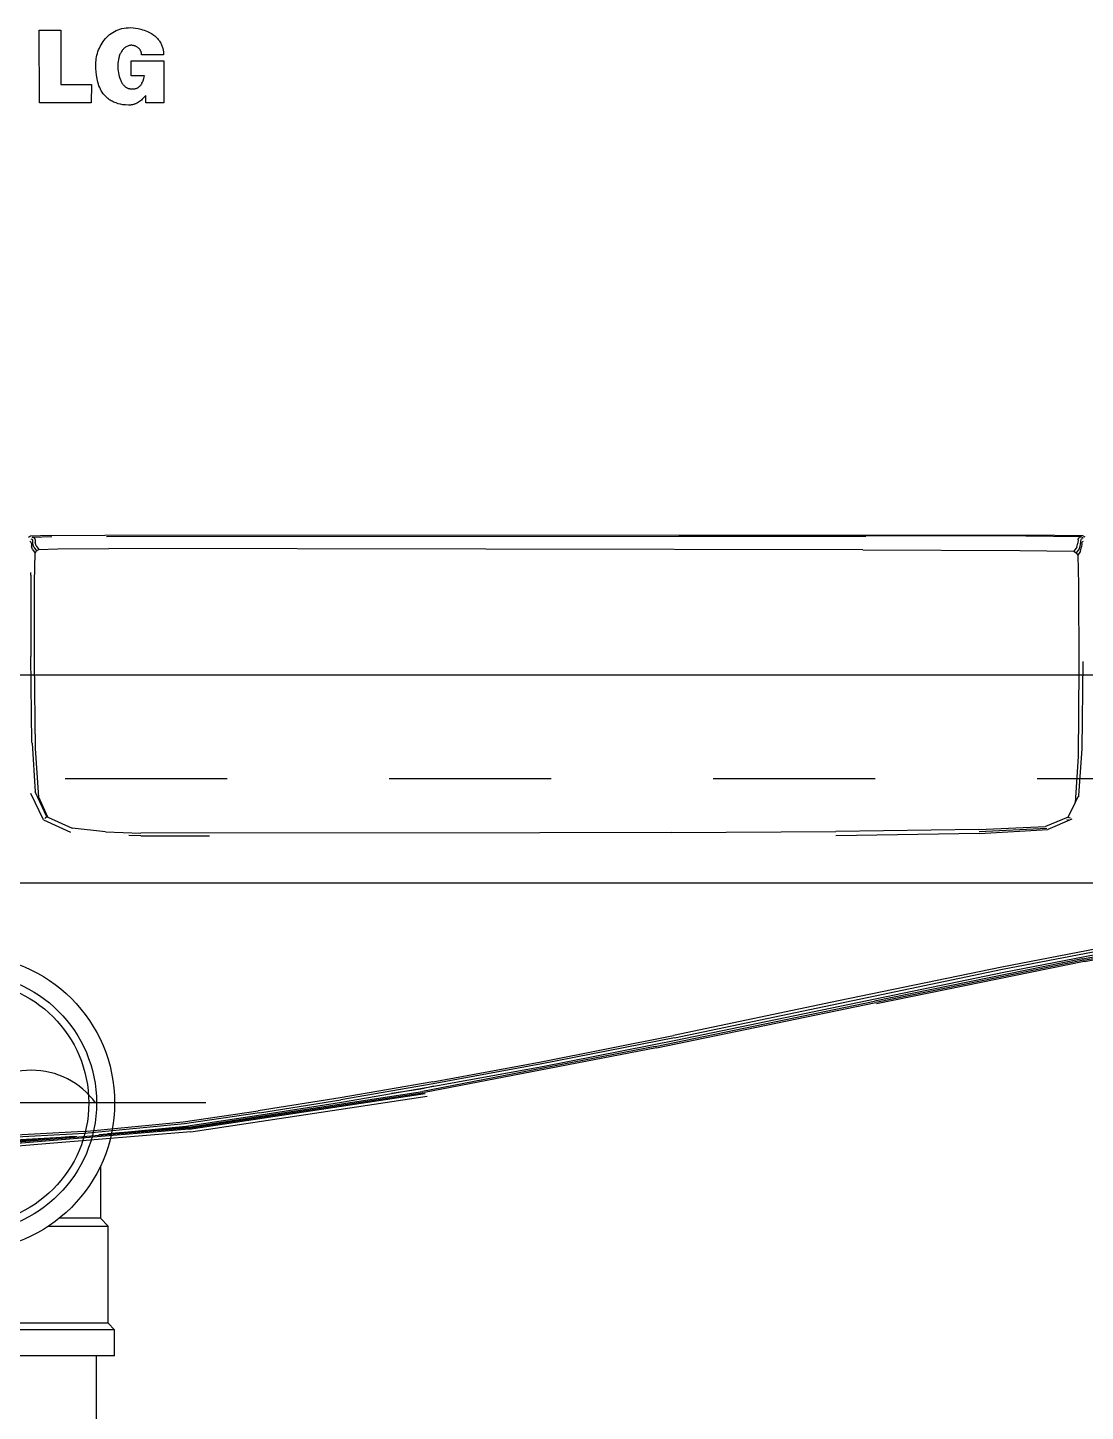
# Model space of a CAD drawing. Extents: x 41.9 to 126, y -21.3 to 38.1.
# Drawn here: x 95.065 to 95.718, y -12.669 to -11.815 of the extents above; entities that cross this region are included whole.
import ezdxf

# ---------------------------------------------------------------- set-up
doc = ezdxf.new("R2010")
doc.units = 0
for name, pattern in [('(_DASHED_)', [0.3, 0.2, -0.1]), ('AGUA_FRIA', [1000, 1000, 0]), ('DASHDOT2', [0.5, 0.25, -0.125, 0, -0.125]), ('ESGOTO_PRIMARIO', [1000, 1000, 0])]:
    doc.linetypes.add(name, pattern=pattern)
doc.layers.get('0').update_dxf_attribs({"linetype": 'CONTINUOUS'})
for name, color, linetype in [('ARQUITETURA_R07', 8, 'CONTINUOUS'), ('CONEXAO-PVC_SOLDAVEL_BRANCO', 84, 'CONTINUOUS'), ('LINHA_CENTRAL', 5, 'CONTINUOUS'), ('LINHA_EIXO', 8, 'DASHDOT2'), ('LISTAGEM_TEXTO', 7, 'CONTINUOUS'), ('TRACADO_INTERNO_CNX', 7, 'CONTINUOUS'), ('TUBO-PVC_SOLDAVEL_BRANCO', 84, 'CONTINUOUS'), ('TUBO-PVC_SOLDAVEL_MARROM', 162, 'CONTINUOUS')]:
    doc.layers.add(name, color=color, linetype=linetype)

# ---------------------------------------------------------------- blocks, each defined once
blk = doc.blocks.new('VISTAS')
at = {"layer": 'ARQUITETURA_R07'}
for p, q in [((0.22328, -0.32797), (0.22661, -0.32797)), ((0.22331, -0.33915), (0.22328, -0.32797)), ((0.22661, -0.32797), (0.2266, -0.33633)), ((0.23392, -0.32884), (0.23414, -0.32865)), ((0.23414, -0.32865), (0.23438, -0.32847)), ((0.23438, -0.32847), (0.23463, -0.3283)), ((0.23463, -0.3283), (0.23489, -0.32815)), ((0.23489, -0.32815), (0.23516, -0.32802)), ((0.23516, -0.32802), (0.23545, -0.3279)), ((0.23545, -0.3279), (0.23575, -0.32779)), ((0.23575, -0.32779), (0.23606, -0.32771)), ((0.23606, -0.32771), (0.23638, -0.32764)), ((0.23638, -0.32764), (0.23671, -0.3276)), ((0.23671, -0.3276), (0.23706, -0.32758)), ((0.23706, -0.32758), (0.23741, -0.32757)), ((0.23741, -0.32757), (0.23778, -0.3276)), ((0.23778, -0.3276), (0.23816, -0.32764)), ((0.23816, -0.32764), (0.23855, -0.32771)), ((0.23855, -0.32771), (0.23895, -0.32781)), ((0.23895, -0.32781), (0.23924, -0.32789)), ((0.23924, -0.32789), (0.23951, -0.32798)), ((0.23951, -0.32798), (0.23976, -0.32807)), ((0.23976, -0.32807), (0.24, -0.32817)), ((0.24, -0.32817), (0.24022, -0.32828)), ((0.24022, -0.32828), (0.24043, -0.32839)), ((0.24043, -0.32839), (0.24063, -0.3285)), ((0.24063, -0.3285), (0.24082, -0.32862)), ((0.24082, -0.32862), (0.24099, -0.32874)), ((0.24099, -0.32874), (0.24115, -0.32886)), ((0.23246, -0.331), (0.23257, -0.33074)), ((0.23257, -0.33074), (0.23269, -0.33048)), ((0.23269, -0.33048), (0.23283, -0.33022)), ((0.23283, -0.33022), (0.23298, -0.32997)), ((0.23298, -0.32997), (0.23314, -0.32973)), ((0.23314, -0.32973), (0.23332, -0.32949)), ((0.23332, -0.32949), (0.23351, -0.32926)), ((0.23351, -0.32926), (0.23371, -0.32905)), ((0.23371, -0.32905), (0.23392, -0.32884)), ((0.23623, -0.33093), (0.23615, -0.33102)), ((0.23632, -0.33084), (0.23623, -0.33093)), ((0.23641, -0.33075), (0.23632, -0.33084)), ((0.2365, -0.33067), (0.23641, -0.33075)), ((0.23661, -0.3306), (0.2365, -0.33067)), ((0.23671, -0.33054), (0.23661, -0.3306)), ((0.23682, -0.33048), (0.23671, -0.33054)), ((0.23694, -0.33042), (0.23682, -0.33048)), ((0.23706, -0.33038), (0.23694, -0.33042)), ((0.23718, -0.33034), (0.23706, -0.33038)), ((0.23726, -0.33032), (0.23718, -0.33034)), ((0.23735, -0.33031), (0.23726, -0.33032)), ((0.23743, -0.3303), (0.23735, -0.33031)), ((0.23752, -0.3303), (0.23743, -0.3303)), ((0.2376, -0.3303), (0.23752, -0.3303)), ((0.23769, -0.33031), (0.2376, -0.3303)), ((0.23778, -0.33032), (0.23769, -0.33031)), ((0.23786, -0.33034), (0.23778, -0.33032)), ((0.23795, -0.33036), (0.23786, -0.33034)), ((0.23803, -0.33039), (0.23795, -0.33036)), ((0.23811, -0.33042), (0.23803, -0.33039)), ((0.23819, -0.33045), (0.23811, -0.33042)), ((0.23827, -0.33049), (0.23819, -0.33045)), ((0.23835, -0.33053), (0.23827, -0.33049)), ((0.23843, -0.33058), (0.23835, -0.33053)), ((0.2385, -0.33063), (0.23843, -0.33058)), ((0.23857, -0.33068), (0.2385, -0.33063)), ((0.23863, -0.33074), (0.23857, -0.33068)), ((0.2387, -0.3308), (0.23863, -0.33074)), ((0.23875, -0.33086), (0.2387, -0.3308)), ((0.23881, -0.33092), (0.23875, -0.33086)), ((0.23886, -0.33099), (0.23881, -0.33092)), ((0.24115, -0.32886), (0.24129, -0.32899)), ((0.24129, -0.32899), (0.24143, -0.32912)), ((0.24143, -0.32912), (0.24156, -0.32926)), ((0.24156, -0.32926), (0.24167, -0.32939)), ((0.24167, -0.32939), (0.24178, -0.32953)), ((0.24178, -0.32953), (0.24187, -0.32967)), ((0.24187, -0.32967), (0.24196, -0.32981)), ((0.24196, -0.32981), (0.24204, -0.32995)), ((0.24204, -0.32995), (0.24211, -0.33008)), ((0.24211, -0.33008), (0.24217, -0.33022)), ((0.24217, -0.33022), (0.24223, -0.33036)), ((0.24223, -0.33036), (0.24227, -0.3305)), ((0.24227, -0.3305), (0.24232, -0.33064)), ((0.24232, -0.33064), (0.24235, -0.33077)), ((0.24235, -0.33077), (0.24241, -0.33104)), ((0.23203, -0.33337), (0.23205, -0.33291)), ((0.23205, -0.33291), (0.23207, -0.33264)), ((0.23207, -0.33264), (0.2321, -0.33237)), ((0.2321, -0.33237), (0.23214, -0.33209)), ((0.23214, -0.33209), (0.2322, -0.33182)), ((0.2322, -0.33182), (0.23228, -0.33155)), ((0.23228, -0.33155), (0.23236, -0.33127)), ((0.23236, -0.33127), (0.23246, -0.331)), ((0.23543, -0.33307), (0.23541, -0.33336)), ((0.23546, -0.33278), (0.23543, -0.33307)), ((0.23551, -0.33249), (0.23546, -0.33278)), ((0.23557, -0.33222), (0.23551, -0.33249)), ((0.23561, -0.33208), (0.23557, -0.33222)), ((0.23565, -0.33195), (0.23561, -0.33208)), ((0.2357, -0.33182), (0.23565, -0.33195)), ((0.23575, -0.33169), (0.2357, -0.33182)), ((0.23581, -0.33157), (0.23575, -0.33169)), ((0.23586, -0.33145), (0.23581, -0.33157)), ((0.23593, -0.33134), (0.23586, -0.33145)), ((0.236, -0.33123), (0.23593, -0.33134)), ((0.23607, -0.33112), (0.236, -0.33123)), ((0.23615, -0.33102), (0.23607, -0.33112)), ((0.23747, -0.335), (0.23748, -0.33268)), ((0.23748, -0.33268), (0.24253, -0.33268)), ((0.2389, -0.33106), (0.23886, -0.33099)), ((0.23894, -0.33113), (0.2389, -0.33106)), ((0.23896, -0.33116), (0.23894, -0.33113)), ((0.23898, -0.3312), (0.23896, -0.33116)), ((0.239, -0.33124), (0.23898, -0.3312)), ((0.23901, -0.33127), (0.239, -0.33124)), ((0.23902, -0.33131), (0.23901, -0.33127)), ((0.23903, -0.33135), (0.23902, -0.33131)), ((0.23904, -0.33139), (0.23903, -0.33135)), ((0.23905, -0.33143), (0.23904, -0.33139)), ((0.23906, -0.33147), (0.23905, -0.33143)), ((0.23906, -0.33151), (0.23906, -0.33147)), ((0.23907, -0.33155), (0.23906, -0.33151)), ((0.23906, -0.33171), (0.23907, -0.33167)), ((0.23906, -0.33175), (0.23906, -0.33171)), ((0.24248, -0.33175), (0.23906, -0.33175)), ((0.23907, -0.33159), (0.23907, -0.33155)), ((0.23907, -0.33163), (0.23907, -0.33159)), ((0.23907, -0.33167), (0.23907, -0.33163)), ((0.24241, -0.33104), (0.24245, -0.33129)), ((0.24245, -0.33129), (0.24247, -0.33153)), ((0.24247, -0.33153), (0.24248, -0.33175)), ((0.24253, -0.33268), (0.24253, -0.33919)), ((0.23204, -0.33386), (0.23203, -0.33337)), ((0.23206, -0.33438), (0.23204, -0.33386)), ((0.23212, -0.33492), (0.23206, -0.33438)), ((0.23221, -0.33546), (0.23212, -0.33492)), ((0.23541, -0.33336), (0.23541, -0.33366)), ((0.23541, -0.33366), (0.23543, -0.33396)), ((0.23543, -0.33396), (0.23546, -0.33425)), ((0.23546, -0.33425), (0.2355, -0.33454)), ((0.2355, -0.33454), (0.23556, -0.33483)), ((0.23556, -0.33483), (0.23563, -0.3351)), ((0.23563, -0.3351), (0.23571, -0.33537)), ((0.23956, -0.335), (0.23747, -0.335)), ((0.23944, -0.33541), (0.23956, -0.335)), ((0.2266, -0.33633), (0.23134, -0.33633)), ((0.23134, -0.33633), (0.23133, -0.33915)), ((0.23227, -0.33573), (0.23221, -0.33546)), ((0.23234, -0.336), (0.23227, -0.33573)), ((0.23242, -0.33627), (0.23234, -0.336)), ((0.23251, -0.33654), (0.23242, -0.33627)), ((0.23262, -0.3368), (0.23251, -0.33654)), ((0.23274, -0.33705), (0.23262, -0.3368)), ((0.23287, -0.3373), (0.23274, -0.33705)), ((0.23302, -0.33755), (0.23287, -0.3373)), ((0.23571, -0.33537), (0.23581, -0.33562)), ((0.23581, -0.33562), (0.23586, -0.33574)), ((0.23586, -0.33574), (0.23592, -0.33586)), ((0.23592, -0.33586), (0.23598, -0.33597)), ((0.23598, -0.33597), (0.23604, -0.33608)), ((0.23604, -0.33608), (0.23611, -0.33618)), ((0.23611, -0.33618), (0.23618, -0.33628)), ((0.23618, -0.33628), (0.23625, -0.33638)), ((0.23625, -0.33638), (0.23633, -0.33646)), ((0.23633, -0.33646), (0.2364, -0.33655)), ((0.2364, -0.33655), (0.23649, -0.33662)), ((0.23649, -0.33662), (0.23657, -0.33669)), ((0.23657, -0.33669), (0.23665, -0.33676)), ((0.23665, -0.33676), (0.23674, -0.33681)), ((0.23674, -0.33681), (0.23679, -0.33684)), ((0.23679, -0.33684), (0.23684, -0.33686)), ((0.23684, -0.33686), (0.23688, -0.33688)), ((0.23688, -0.33688), (0.23693, -0.3369)), ((0.23693, -0.3369), (0.23698, -0.33692)), ((0.23698, -0.33692), (0.23703, -0.33694)), ((0.23703, -0.33694), (0.23708, -0.33695)), ((0.23708, -0.33695), (0.23713, -0.33697)), ((0.23713, -0.33697), (0.23718, -0.33698)), ((0.23718, -0.33698), (0.23723, -0.33698)), ((0.23723, -0.33698), (0.23728, -0.33699)), ((0.23728, -0.33699), (0.23733, -0.33699)), ((0.23733, -0.33699), (0.23738, -0.337)), ((0.23738, -0.337), (0.23744, -0.337)), ((0.23744, -0.337), (0.23757, -0.33701)), ((0.23757, -0.33701), (0.23771, -0.33701)), ((0.23771, -0.33701), (0.23783, -0.33701)), ((0.23783, -0.33701), (0.23795, -0.337)), ((0.23795, -0.337), (0.23806, -0.33699)), ((0.23806, -0.33699), (0.23816, -0.33697)), ((0.23816, -0.33697), (0.23826, -0.33694)), ((0.23826, -0.33694), (0.23836, -0.33691)), ((0.23836, -0.33691), (0.2384, -0.33689)), ((0.2384, -0.33689), (0.23845, -0.33687)), ((0.23845, -0.33687), (0.23849, -0.33685)), ((0.23849, -0.33685), (0.23853, -0.33683)), ((0.23853, -0.33683), (0.23857, -0.3368)), ((0.23857, -0.3368), (0.23861, -0.33678)), ((0.23861, -0.33678), (0.23868, -0.33672)), ((0.23868, -0.33672), (0.23876, -0.33667)), ((0.23876, -0.33667), (0.23882, -0.3366)), ((0.23882, -0.3366), (0.23888, -0.33654)), ((0.23888, -0.33654), (0.23894, -0.33647)), ((0.23894, -0.33647), (0.239, -0.33639)), ((0.239, -0.33639), (0.23905, -0.33632)), ((0.23905, -0.33632), (0.2391, -0.33624)), ((0.2391, -0.33624), (0.23915, -0.33615)), ((0.23915, -0.33615), (0.23923, -0.33598)), ((0.23923, -0.33598), (0.23931, -0.33579)), ((0.23931, -0.33579), (0.23944, -0.33541)), ((0.23133, -0.33915), (0.22331, -0.33915)), ((0.23318, -0.33778), (0.23302, -0.33755)), ((0.23336, -0.338), (0.23318, -0.33778)), ((0.23346, -0.33811), (0.23336, -0.338)), ((0.23356, -0.33821), (0.23346, -0.33811)), ((0.23366, -0.33832), (0.23356, -0.33821)), ((0.23377, -0.33841), (0.23366, -0.33832)), ((0.23389, -0.33851), (0.23377, -0.33841)), ((0.23402, -0.33862), (0.23389, -0.33851)), ((0.23402, -0.33862), (0.23405, -0.33864)), ((0.23413, -0.33869), (0.23405, -0.33864)), ((0.23426, -0.33878), (0.23413, -0.33869)), ((0.23439, -0.33886), (0.23426, -0.33878)), ((0.23453, -0.33893), (0.23439, -0.33886)), ((0.23468, -0.33901), (0.23453, -0.33893)), ((0.23482, -0.33908), (0.23468, -0.33901)), ((0.23498, -0.33914), (0.23482, -0.33908)), ((0.23514, -0.3392), (0.23498, -0.33914)), ((0.23547, -0.33931), (0.23514, -0.3392)), ((0.23583, -0.33939), (0.23547, -0.33931)), ((0.23621, -0.33946), (0.23583, -0.33939)), ((0.23662, -0.3395), (0.23621, -0.33946)), ((0.23705, -0.33953), (0.23662, -0.3395)), ((0.23739, -0.33951), (0.23728, -0.33952)), ((0.2375, -0.3395), (0.23739, -0.33951)), ((0.2376, -0.33949), (0.2375, -0.3395)), ((0.23771, -0.33947), (0.2376, -0.33949)), ((0.23781, -0.33944), (0.23771, -0.33947)), ((0.2379, -0.33941), (0.23781, -0.33944)), ((0.238, -0.33938), (0.2379, -0.33941)), ((0.23809, -0.33935), (0.238, -0.33938)), ((0.23818, -0.33931), (0.23809, -0.33935)), ((0.23827, -0.33927), (0.23818, -0.33931)), ((0.23844, -0.33918), (0.23827, -0.33927)), ((0.2386, -0.33908), (0.23844, -0.33918)), ((0.23875, -0.33898), (0.2386, -0.33908)), ((0.2389, -0.33886), (0.23875, -0.33898)), ((0.23905, -0.33874), (0.2389, -0.33886)), ((0.23919, -0.33861), (0.23905, -0.33874)), ((0.23972, -0.33806), (0.23919, -0.33861)), ((0.23972, -0.33919), (0.23972, -0.33806)), ((0.24253, -0.33919), (0.23972, -0.33919)), ((0.23716, -0.33953), (0.23705, -0.33953)), ((0.23728, -0.33952), (0.23716, -0.33953)), ((0.22196, -0.40605), (0.22162, -0.40626)), ((0.22198, -0.40695), (0.22184, -0.40687)), ((0.22503, -0.40595), (0.22196, -0.40605)), ((0.22198, -0.40695), (0.22207, -0.407)), ((0.2222, -0.40658), (0.22205, -0.40651)), ((0.22211, -0.40716), (0.22207, -0.407)), ((0.22211, -0.40716), (0.22212, -0.40758)), ((0.22225, -0.40812), (0.22212, -0.40758)), ((0.22228, -0.40664), (0.2222, -0.40658)), ((0.22221, -0.40618), (0.22525, -0.40608)), ((0.22255, -0.40636), (0.22221, -0.40618)), ((0.22232, -0.4068), (0.22228, -0.40664)), ((0.22233, -0.40721), (0.22232, -0.4068)), ((0.22247, -0.40776), (0.22233, -0.40721)), ((0.22247, -0.40776), (0.22289, -0.40833)), ((0.22255, -0.40636), (0.22263, -0.40642)), ((0.22268, -0.40658), (0.22263, -0.40642)), ((0.22268, -0.40658), (0.22268, -0.40699)), ((0.22282, -0.40754), (0.22268, -0.40699)), ((0.22282, -0.40754), (0.22324, -0.40811)), ((0.22503, -0.40595), (0.23342, -0.40592)), ((0.23342, -0.40592), (0.37573, -0.40585)), ((0.23365, -0.40612), (0.35084, -0.40607)), ((0.32199, -0.40597), (0.35093, -0.40597)), ((0.35093, -0.40597), (0.37554, -0.406)), ((0.37554, -0.406), (0.38403, -0.40611)), ((0.37573, -0.40585), (0.38426, -0.40595)), ((0.3834, -0.40777), (0.38297, -0.40838)), ((0.3834, -0.40777), (0.38358, -0.40712)), ((0.38362, -0.40659), (0.38358, -0.40712)), ((0.38362, -0.40659), (0.38367, -0.40637)), ((0.38374, -0.40631), (0.38367, -0.40637)), ((0.38374, -0.40631), (0.38386, -0.40623)), ((0.38393, -0.40734), (0.38376, -0.40799)), ((0.38403, -0.40611), (0.38386, -0.40623)), ((0.38397, -0.40681), (0.38393, -0.40734)), ((0.38402, -0.40659), (0.38397, -0.40681)), ((0.38397, -0.40836), (0.38414, -0.4077)), ((0.38409, -0.40652), (0.38402, -0.40659)), ((0.38403, -0.40611), (0.38439, -0.40633)), ((0.38421, -0.40644), (0.38409, -0.40652)), ((0.38419, -0.40717), (0.38414, -0.4077)), ((0.38419, -0.40717), (0.38423, -0.40696)), ((0.38431, -0.40689), (0.38423, -0.40696)), ((0.38426, -0.40595), (0.38462, -0.40617)), ((0.38431, -0.40689), (0.38443, -0.40681)), ((0.22225, -0.40812), (0.22268, -0.40869)), ((0.22258, -0.41309), (0.22268, -0.40869)), ((0.22268, -0.40869), (0.22289, -0.40833)), ((0.22289, -0.40833), (0.22324, -0.40811)), ((0.22324, -0.40811), (0.22616, -0.408)), ((0.22616, -0.408), (0.23405, -0.40797)), ((0.35036, -0.40815), (0.23405, -0.40797)), ((0.35036, -0.40815), (0.3746, -0.40825)), ((0.3746, -0.40825), (0.38297, -0.40838)), ((0.38297, -0.40838), (0.38332, -0.4086)), ((0.38376, -0.40799), (0.38332, -0.4086)), ((0.38332, -0.4086), (0.38354, -0.40896)), ((0.38397, -0.40836), (0.38354, -0.40896)), ((0.38354, -0.40896), (0.38365, -0.41353)), ((0.22202, -0.41205), (0.22198, -0.42421)), ((0.22202, -0.41205), (0.22201, -0.41164)), ((0.22255, -0.42542), (0.22258, -0.41309)), ((0.38365, -0.41353), (0.38372, -0.42636)), ((0.22198, -0.42421), (0.22199, -0.42461)), ((0.22217, -0.43787), (0.22199, -0.42461)), ((0.22273, -0.4388), (0.22255, -0.42542)), ((0.38372, -0.42636), (0.3836, -0.44007)), ((0.38431, -0.42541), (0.38416, -0.43888)), ((0.22218, -0.438), (0.22217, -0.43787)), ((0.22218, -0.438), (0.22267, -0.44553)), ((0.22321, -0.44635), (0.22273, -0.4388)), ((0.38416, -0.43888), (0.38373, -0.44531)), ((0.3836, -0.44007), (0.38315, -0.4472)), ((0.22395, -0.44982), (0.22202, -0.44576)), ((0.22259, -0.44555), (0.22267, -0.44553)), ((0.22267, -0.44553), (0.2227, -0.44561)), ((0.22306, -0.44637), (0.2227, -0.44561)), ((0.38315, -0.4472), (0.38364, -0.44622)), ((0.38364, -0.44622), (0.38367, -0.44615)), ((0.38373, -0.44531), (0.38367, -0.44615)), ((0.38367, -0.44615), (0.38376, -0.44615)), ((0.22306, -0.44637), (0.22321, -0.44635)), ((0.22445, -0.44935), (0.22306, -0.44637)), ((0.22461, -0.44943), (0.22321, -0.44635)), ((0.38205, -0.44941), (0.38315, -0.4472)), ((0.22395, -0.44982), (0.2281, -0.45174)), ((0.22428, -0.4495), (0.22414, -0.44964)), ((0.22439, -0.4494), (0.22428, -0.4495)), ((0.22445, -0.44935), (0.22439, -0.4494)), ((0.22445, -0.44935), (0.22461, -0.44943)), ((0.22461, -0.44943), (0.22837, -0.45112)), ((0.38205, -0.44941), (0.37858, -0.45086)), ((0.38264, -0.44972), (0.37891, -0.45133)), ((0.38191, -0.44981), (0.38189, -0.44986)), ((0.38201, -0.44974), (0.38201, -0.44979)), ((0.38212, -0.44944), (0.38205, -0.44941)), ((0.38224, -0.4495), (0.38212, -0.44944)), ((0.38242, -0.44959), (0.38224, -0.4495)), ((0.2335, -0.45167), (0.22837, -0.45112)), ((0.2335, -0.45167), (0.23895, -0.45186)), ((0.23896, -0.4523), (0.23714, -0.45224)), ((0.30055, -0.45184), (0.23895, -0.45186)), ((0.23896, -0.4523), (0.24959, -0.45231)), ((0.32084, -0.45178), (0.30055, -0.45184)), ((0.32084, -0.45178), (0.34624, -0.45161)), ((0.3683, -0.45131), (0.34624, -0.45161)), ((0.36839, -0.45192), (0.34624, -0.4523)), ((0.3683, -0.45131), (0.37858, -0.45086)), ((0.37879, -0.45114), (0.36835, -0.45168)), ((0.36839, -0.45192), (0.37891, -0.45133)), ((0.38428, -0.47126), (0.41473, -0.46572)), ((0.38446, -0.47149), (0.41489, -0.46595)), ((0.38454, -0.47168), (0.41498, -0.46614)), ((0.39151, -0.46876), (0.37184, -0.47254)), ((0.37196, -0.47289), (0.39158, -0.46913)), ((0.37213, -0.47332), (0.39167, -0.46957)), ((0.38428, -0.47126), (0.3522, -0.47782)), ((0.38446, -0.47149), (0.35241, -0.47804)), ((0.38454, -0.47168), (0.35251, -0.47822)), ((0.32131, -0.48345), (0.37196, -0.47289)), ((0.32152, -0.48384), (0.37213, -0.47332)), ((0.37184, -0.47254), (0.34662, -0.47778)), ((0.31832, -0.48483), (0.3522, -0.47782)), ((0.31856, -0.48502), (0.35241, -0.47804)), ((0.34662, -0.47778), (0.32116, -0.48312)), ((0.30075, -0.48717), (0.32116, -0.48312)), ((0.32131, -0.48345), (0.30084, -0.48749)), ((0.30097, -0.48787), (0.32152, -0.48384)), ((0.31832, -0.48483), (0.28244, -0.49174)), ((0.31856, -0.48502), (0.28272, -0.4919)), ((0.28405, -0.49027), (0.30075, -0.48717)), ((0.30084, -0.48749), (0.2841, -0.49057)), ((0.28417, -0.49094), (0.30097, -0.48787)), ((0.28405, -0.49027), (0.26971, -0.49273)), ((0.2841, -0.49057), (0.26982, -0.49302)), ((0.27764, -0.49206), (0.28417, -0.49094)), ((0.28417, -0.49094), (0.28218, -0.49137)), ((0.24633, -0.49725), (0.28244, -0.49174)), ((0.24635, -0.49741), (0.28272, -0.4919)), ((0.24644, -0.49757), (0.28286, -0.49206)), ((0.24669, -0.49797), (0.28314, -0.49245)), ((0.26971, -0.49273), (0.25708, -0.49473)), ((0.25727, -0.49502), (0.26982, -0.49302)), ((0.26996, -0.49338), (0.27764, -0.49206)), ((0.28218, -0.49137), (0.27764, -0.49206)), ((0.24551, -0.49645), (0.25708, -0.49473)), ((0.25727, -0.49502), (0.24571, -0.49675)), ((0.24591, -0.4971), (0.25749, -0.49537)), ((0.25749, -0.49537), (0.26996, -0.49338)), ((0.24635, -0.49741), (0.21094, -0.50032)), ((0.23013, -0.49793), (0.24551, -0.49645)), ((0.24571, -0.49675), (0.23033, -0.49823)), ((0.23384, -0.49827), (0.24591, -0.4971)), ((0.24633, -0.49725), (0.23384, -0.49827)), ((0.23013, -0.49793), (0.20608, -0.49919)), ((0.23033, -0.49823), (0.20627, -0.49951)), ((0.24644, -0.49757), (0.21085, -0.5005)), ((0.24669, -0.49797), (0.21092, -0.50094)), ((0.22853, -0.49871), (0.21171, -0.50008)), ((0.21388, -0.49951), (0.22853, -0.49871)), ((0.22853, -0.49871), (0.22909, -0.49868)), ((0.2325, -0.4984), (0.23384, -0.49827))]:
    blk.add_line(p, q, dxfattribs=at)
blk = doc.blocks.new('*U66', base_point=(23.02971, -10.98532))
for p, q in [((23.06471, -10.96252), (23.06371, -10.96352)), ((23.06871, -10.96252), (23.06471, -10.96252)), ((23.06871, -10.96252), (23.06871, -11.00812)), ((23.03949, -10.96472), (23.04751, -10.96472)), ((23.04871, -10.96352), (23.0475, -10.96473)), ((23.06371, -10.96352), (23.04871, -10.96352)), ((23.03949, -11.00592), (23.04751, -11.00592)), ((23.04871, -11.00712), (23.0475, -11.00591)), ((23.06371, -11.00712), (23.04871, -11.00712)), ((23.06471, -11.00812), (23.06371, -11.00712)), ((23.06871, -11.00812), (23.06471, -11.00812))]:
    blk.add_line(p, q)
for radius in [0.0228, 0.02, 0.0188]:
    blk.add_circle((23.02971, -10.98532), radius)
for centre, start, end in [((23.03693, -10.97539), 126.0047, 233.9953), ((23.0225, -10.99526), 306.0047, 53.9953)]:
    blk.add_arc(centre, 0.01228, start, end)
at = {"layer": 'LINHA_CENTRAL'}
for p, q in [((23.02971, -10.94845), (23.02971, -11.02219)), ((23.08241, -10.98532), (22.99285, -10.98532))]:
    blk.add_line(p, q, dxfattribs=at)
at = {"layer": 'TRACADO_INTERNO_CNX'}
for p, q in [((23.06471, -10.96252), (23.06471, -11.00812)), ((23.0475, -10.96473), (23.0475, -10.97106)), ((23.04871, -10.97272), (23.04871, -10.96352)), ((23.06371, -10.96352), (23.06371, -11.00712)), ((23.04871, -10.99792), (23.04871, -11.00712)), ((23.0475, -11.00591), (23.0475, -10.99959))]:
    blk.add_line(p, q, dxfattribs=at)

msp = doc.modelspace()

# ---------------------------------------------------------------- linework, layer by layer
at = {"layer": 'LINHA_EIXO', "linetype": '(_DASHED_)', "ltscale": 0.5}
msp.add_line((101.78853, -12.27892), (89.12158, -12.27892), dxfattribs=at)
at = {"layer": 'TUBO-PVC_SOLDAVEL_BRANCO', "linetype": 'ESGOTO_PRIMARIO'}
msp.add_lwpolyline([(95.02788, -12.63492), (94.94788, -12.63492), (94.94788, -12.71041), (95.02788, -12.71041), (95.10788, -12.71041), (95.10788, -12.63492)], close=True, dxfattribs=at)
at = {"layer": 'TUBO-PVC_SOLDAVEL_MARROM', "linetype": 'AGUA_FRIA'}
msp.add_lwpolyline([(91.12966, -12.27892), (91.12966, -12.34292), (95.98053, -12.34292), (95.98053, -12.27892), (95.98053, -12.21492), (91.12966, -12.21492)], close=True, dxfattribs=at)

# ---------------------------------------------------------------- block references
at = {"layer": 'CONEXAO-PVC_SOLDAVEL_BRANCO', "xscale": 4, "yscale": 4, "zscale": 4, "rotation": 270}
msp.add_blockref('*U66', (95.02788, -12.47892), dxfattribs=at)
at = {"layer": 'LISTAGEM_TEXTO', "xscale": 4, "yscale": 4, "zscale": 4}
msp.add_blockref('VISTAS', (94.17935, -10.50483), dxfattribs=at)

doc.saveas('drawing.dxf')
